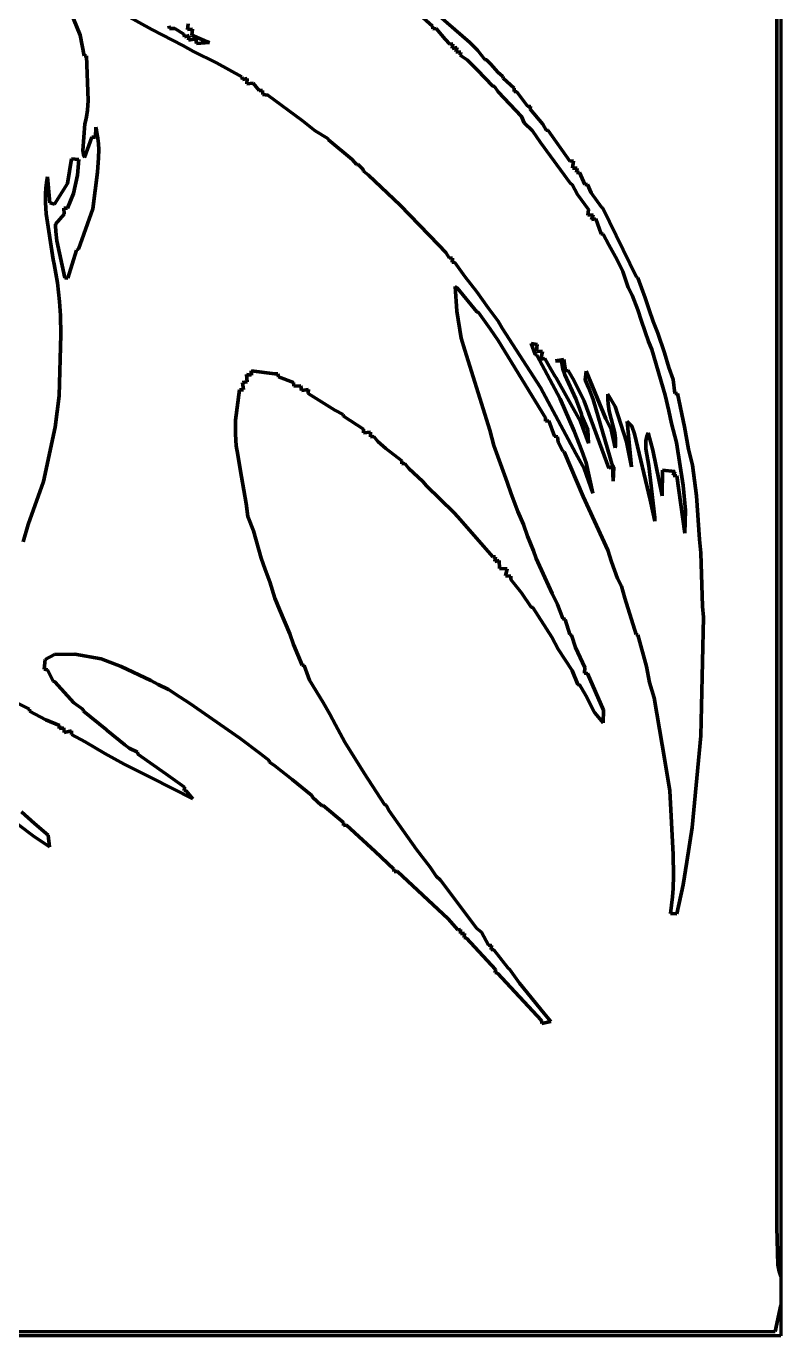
# Model space of a CAD drawing. Header units: millimetres. Extents: x 0 to 7.9, y 0 to 11.
# Drawn here: x 5.177 to 7.875, y 0 to 4.682 of the extents above; entities that cross this region are included whole.
import ezdxf

# ---------------------------------------------------------------- set-up
doc = ezdxf.new("R2010")
doc.units = ezdxf.units.MM
doc.layers.add('color#020202ff', color=7, linetype='CONTINUOUS', lineweight=100)
doc.layers.add('color#fefefeff', color=7, linetype='CONTINUOUS', lineweight=100)

msp = doc.modelspace()

# ---------------------------------------------------------------- linework, layer by layer
at = {"layer": 'color#020202ff'}
for p, q in [((7.875, 11.0278), (7.875, 0.2121)), ((7.8611, 0.3884), (7.8611, 8.8054)), ((6.5109, 4.8437), (6.7629, 4.6241)), ((6.6295, 4.6821), (6.5156, 4.7856)), ((5.3708, 4.6506), (5.3231, 4.7665)), ((5.5354, 4.7204), (5.627, 4.6707)), ((5.6896, 4.6736), (5.6875, 4.6839)), ((5.7567, 4.691), (5.7535, 4.6709)), ((5.3843, 4.5763), (5.3708, 4.6506)), ((5.627, 4.6707), (5.7379, 4.6133)), ((5.7092, 4.6739), (5.6896, 4.6736)), ((5.7407, 4.6542), (5.7092, 4.6739)), ((5.7429, 4.6438), (5.7407, 4.6542)), ((5.7595, 4.6485), (5.7429, 4.6438)), ((5.7535, 4.6709), (5.7717, 4.672)), ((5.7578, 4.6318), (5.7595, 4.6485)), ((5.7837, 4.6368), (5.7578, 4.6318)), ((5.7717, 4.672), (5.7701, 4.6498)), ((5.7701, 4.6498), (5.8131, 4.6312)), ((5.786, 4.6204), (5.7837, 4.6368)), ((6.6315, 4.6732), (6.6295, 4.6821)), ((6.6425, 4.6737), (6.6315, 4.6732)), ((6.6755, 4.6356), (6.6425, 4.6737)), ((6.6918, 4.6179), (6.6755, 4.6356)), ((5.7379, 4.6133), (5.7759, 4.5922)), ((5.7759, 4.5922), (5.8575, 4.5512)), ((5.8329, 4.6233), (5.786, 4.6204)), ((5.8131, 4.6312), (5.8329, 4.6233)), ((6.7023, 4.6187), (6.6918, 4.6179)), ((6.7003, 4.6025), (6.7023, 4.6187)), ((6.7179, 4.6064), (6.7003, 4.6025)), ((6.7131, 4.5905), (6.7179, 4.6064)), ((6.731, 4.5896), (6.7131, 4.5905)), ((6.7289, 4.5785), (6.731, 4.5896)), ((6.7629, 4.6241), (6.7902, 4.5964)), ((6.7902, 4.5964), (6.8168, 4.563)), ((5.3928, 4.5759), (5.3843, 4.5763)), ((5.3992, 4.4159), (5.3928, 4.5759)), ((5.8575, 4.5512), (5.9479, 4.5011)), ((6.7549, 4.5602), (6.7289, 4.5785)), ((6.7893, 4.5261), (6.7549, 4.5602)), ((6.8168, 4.563), (6.8229, 4.5619)), ((6.8229, 4.5619), (6.8386, 4.546)), ((6.8386, 4.546), (6.8637, 4.5181)), ((5.9479, 4.5011), (5.9501, 4.4915)), ((6.8458, 4.4672), (6.7893, 4.5261)), ((6.8637, 4.5181), (6.881, 4.502)), ((6.881, 4.502), (6.8821, 4.4963)), ((6.8821, 4.4963), (6.9215, 4.4602)), ((5.9501, 4.4915), (5.9668, 4.4947)), ((5.9668, 4.4947), (5.9659, 4.4764)), ((5.9659, 4.4764), (5.9882, 4.4784)), ((5.9882, 4.4784), (6.0103, 4.4523)), ((6.0103, 4.4523), (6.0224, 4.4527)), ((6.0224, 4.4527), (6.0233, 4.4377)), ((6.8521, 4.466), (6.8458, 4.4672)), ((6.8648, 4.4477), (6.8521, 4.466)), ((6.9215, 4.4602), (6.9217, 4.4492)), ((6.9217, 4.4492), (6.9317, 4.4479)), ((5.3967, 4.3825), (5.3992, 4.4159)), ((6.0233, 4.4377), (6.0411, 4.4356)), ((6.0411, 4.4356), (6.1642, 4.345)), ((6.948, 4.3588), (6.8648, 4.4477)), ((6.9317, 4.4479), (6.9692, 4.3967)), ((5.3892, 4.3413), (5.3929, 4.3577)), ((5.3929, 4.3577), (5.3967, 4.3825)), ((6.9579, 4.3365), (6.948, 4.3588)), ((6.9692, 4.3967), (6.9798, 4.3955)), ((6.9798, 4.3955), (6.9786, 4.386)), ((6.9786, 4.386), (7.0247, 4.3314)), ((5.3796, 4.2379), (5.387, 4.3331)), ((5.387, 4.3331), (5.3892, 4.3413)), ((5.4258, 4.3212), (5.4249, 4.2855)), ((5.4282, 4.3113), (5.4258, 4.3212)), ((5.4302, 4.3014), (5.4282, 4.3113)), ((6.1642, 4.345), (6.2109, 4.3078)), ((6.2109, 4.3078), (6.2558, 4.2803)), ((6.9868, 4.3078), (6.9579, 4.3365)), ((7.0165, 4.2665), (6.9868, 4.3078)), ((7.0247, 4.3314), (7.0364, 4.3108)), ((7.0364, 4.3108), (7.0431, 4.3098)), ((7.0431, 4.3098), (7.1208, 4.1995)), ((5.4126, 4.2848), (5.3854, 4.2131)), ((5.4249, 4.2855), (5.4126, 4.2848)), ((5.4334, 4.2815), (5.4302, 4.3014)), ((5.4355, 4.2614), (5.4334, 4.2815)), ((5.4365, 4.2413), (5.4355, 4.2614)), ((6.2558, 4.2803), (6.2584, 4.276)), ((6.2584, 4.276), (6.3426, 4.2054)), ((7.1227, 4.1195), (7.0165, 4.2665)), ((5.384, 4.2172), (5.3796, 4.2379)), ((5.3854, 4.2131), (5.384, 4.2172)), ((5.4363, 4.211), (5.4365, 4.2413)), ((5.3255, 4.1201), (5.3397, 4.2084)), ((5.3397, 4.2084), (5.3654, 4.2054)), ((5.3654, 4.2054), (5.3613, 4.1498)), ((5.4326, 4.1604), (5.4363, 4.211)), ((6.3426, 4.2054), (6.3578, 4.1875)), ((6.3578, 4.1875), (6.3643, 4.1874)), ((6.3643, 4.1874), (6.3816, 4.1698)), ((6.3816, 4.1698), (6.3829, 4.1635)), ((7.1208, 4.1995), (7.1339, 4.2008)), ((7.1339, 4.2008), (7.1301, 4.1751)), ((7.1301, 4.1751), (7.147, 4.1749)), ((7.147, 4.1749), (7.1446, 4.1587)), ((5.2476, 4.1031), (5.2499, 4.1236)), ((5.2499, 4.1236), (5.2533, 4.144)), ((5.2533, 4.144), (5.2615, 4.0508)), ((5.3613, 4.1498), (5.3464, 4.0836)), ((5.4151, 4.0297), (5.4326, 4.1604)), ((6.3829, 4.1635), (6.4009, 4.1498)), ((6.4009, 4.1498), (6.5137, 4.042)), ((7.1446, 4.1587), (7.1555, 4.1591)), ((7.1555, 4.1591), (7.1744, 4.1159)), ((5.2462, 4.0519), (5.2464, 4.0826)), ((5.2464, 4.0826), (5.2476, 4.1031)), ((5.2789, 4.0463), (5.3255, 4.1201)), ((5.3464, 4.0836), (5.3254, 4.0319)), ((7.1296, 4.1167), (7.1227, 4.1195)), ((7.1483, 4.0799), (7.1296, 4.1167)), ((7.1877, 4.0271), (7.1483, 4.0799)), ((7.1744, 4.1159), (7.1837, 4.1166)), ((7.1837, 4.1166), (7.1974, 4.0864)), ((7.1974, 4.0864), (7.2336, 4.0346)), ((5.2487, 4.0109), (5.2462, 4.0519)), ((5.2615, 4.0508), (5.2789, 4.0463)), ((5.3254, 4.0319), (5.312, 4.0314)), ((5.312, 4.0314), (5.313, 4.0104)), ((5.3642, 3.8844), (5.4151, 4.0297)), ((6.5137, 4.042), (6.651, 3.9009)), ((7.1855, 4.0069), (7.1877, 4.0271)), ((7.2336, 4.0346), (7.2383, 4.0314)), ((7.2383, 4.0314), (7.3596, 3.7854)), ((5.2735, 3.8479), (5.2487, 4.0109)), ((5.313, 4.0104), (5.2826, 3.9749)), ((7.2037, 4.0077), (7.1855, 4.0069)), ((7.1978, 3.9907), (7.2037, 4.0077)), ((7.2134, 3.9932), (7.1978, 3.9907)), ((7.2328, 3.9403), (7.2134, 3.9932)), ((5.2826, 3.9749), (5.2824, 3.968)), ((5.2824, 3.968), (5.283, 3.9477)), ((5.283, 3.9477), (5.2873, 3.9143)), ((7.2401, 3.9386), (7.2328, 3.9403)), ((7.2608, 3.9002), (7.2401, 3.9386)), ((5.2873, 3.9143), (5.3151, 3.782)), ((6.651, 3.9009), (6.6774, 3.873)), ((7.2904, 3.8466), (7.2608, 3.9002)), ((5.2772, 3.8314), (5.2735, 3.8479)), ((5.326, 3.7812), (5.357, 3.8811)), ((5.357, 3.8811), (5.3642, 3.8844)), ((6.6774, 3.873), (6.6899, 3.8534)), ((6.6899, 3.8534), (6.7008, 3.8532)), ((6.7008, 3.8532), (6.7006, 3.8385)), ((7.3106, 3.8051), (7.2904, 3.8466)), ((5.2836, 3.7982), (5.2772, 3.8314)), ((5.289, 3.7649), (5.2836, 3.7982)), ((6.7006, 3.8385), (6.7103, 3.8373)), ((6.7103, 3.8373), (6.7451, 3.7867)), ((7.3299, 3.7481), (7.3106, 3.8051)), ((5.2933, 3.7314), (5.289, 3.7649)), ((5.3151, 3.782), (5.326, 3.7812)), ((6.7177, 3.7462), (6.711, 3.751)), ((6.711, 3.751), (6.7167, 3.6628)), ((6.7889, 3.6613), (6.7177, 3.7462)), ((6.7451, 3.7867), (6.788, 3.7322)), ((7.3433, 3.7201), (7.3299, 3.7481)), ((7.3596, 3.7854), (7.3637, 3.783)), ((7.3637, 3.783), (7.3905, 3.7107)), ((5.2966, 3.6979), (5.2933, 3.7314)), ((6.788, 3.7322), (6.8293, 3.6748)), ((7.3638, 3.6679), (7.3433, 3.7201)), ((7.3905, 3.7107), (7.4047, 3.6681)), ((5.2999, 3.6474), (5.2966, 3.6979)), ((6.7167, 3.6628), (6.7326, 3.5667)), ((6.7945, 3.6589), (6.7889, 3.6613)), ((6.8365, 3.6005), (6.7945, 3.6589)), ((6.8293, 3.6748), (6.8645, 3.6278)), ((7.3775, 3.6274), (7.3638, 3.6679)), ((7.4047, 3.6681), (7.4188, 3.6266)), ((5.3017, 3.5799), (5.2999, 3.6474)), ((6.8645, 3.6278), (6.8792, 3.6027)), ((7.4025, 3.5554), (7.3775, 3.6274)), ((7.4188, 3.6266), (7.435, 3.5843)), ((5.2951, 3.3604), (5.3017, 3.5799)), ((6.7326, 3.5667), (6.7453, 3.5241)), ((6.8647, 3.5587), (6.8365, 3.6005)), ((7.0341, 3.2818), (6.8647, 3.5587)), ((6.8792, 3.6027), (7.0164, 3.3904)), ((7.435, 3.5843), (7.4598, 3.5146)), ((6.7453, 3.5241), (6.8343, 3.2382)), ((6.9963, 3.5081), (6.982, 3.5473)), ((6.982, 3.5473), (7.0043, 3.5437)), ((7.0043, 3.5437), (7.0017, 3.5206)), ((7.0017, 3.5206), (7.0228, 3.5194)), ((7.0228, 3.5194), (7.0172, 3.4917)), ((7.4136, 3.5266), (7.4025, 3.5554)), ((7.4614, 3.3629), (7.4136, 3.5266)), ((7.4598, 3.5146), (7.4753, 3.4616)), ((7.0031, 3.5063), (6.9963, 3.5081)), ((7.0861, 3.3495), (7.0031, 3.5063)), ((7.0172, 3.4917), (7.0314, 3.4944)), ((7.0314, 3.4944), (7.0525, 3.4559)), ((7.0701, 3.4853), (7.099, 3.4908)), ((7.0913, 3.4842), (7.0701, 3.4853)), ((7.0932, 3.47), (7.0913, 3.4842)), ((7.0962, 3.456), (7.0932, 3.47)), ((7.099, 3.4908), (7.1053, 3.4505)), ((5.9828, 3.4345), (5.9645, 3.437)), ((5.9645, 3.437), (5.967, 3.4106)), ((6.0664, 3.4397), (5.982, 3.4495)), ((5.982, 3.4495), (5.9828, 3.4345)), ((6.0766, 3.4387), (6.0664, 3.4397)), ((6.0788, 3.4284), (6.0766, 3.4387)), ((6.1331, 3.4086), (6.0788, 3.4284)), ((7.0525, 3.4559), (7.0686, 3.43)), ((7.0686, 3.43), (7.0722, 3.4247)), ((7.0722, 3.4247), (7.1587, 3.2691)), ((7.1025, 3.4355), (7.0962, 3.456)), ((7.1417, 3.3496), (7.1025, 3.4355)), ((7.1053, 3.4505), (7.1148, 3.4509)), ((7.1148, 3.4509), (7.1359, 3.4146)), ((7.1752, 3.4177), (7.1794, 3.4487)), ((7.1794, 3.4487), (7.2499, 3.2781)), ((7.4753, 3.4616), (7.4907, 3.4191)), ((7.4907, 3.4191), (7.4966, 3.3695)), ((5.9398, 3.382), (5.9257, 3.2741)), ((5.9538, 3.3823), (5.9398, 3.382)), ((5.967, 3.4106), (5.9504, 3.4086)), ((5.9504, 3.4086), (5.9538, 3.3823)), ((6.1345, 3.3954), (6.1331, 3.4086)), ((6.1592, 3.3968), (6.1345, 3.3954)), ((6.161, 3.3801), (6.1592, 3.3968)), ((6.1869, 3.3836), (6.161, 3.3801)), ((6.1849, 3.3692), (6.1869, 3.3836)), ((7.0164, 3.3904), (7.1427, 3.155)), ((7.1359, 3.4146), (7.1718, 3.3417)), ((7.1887, 3.3879), (7.1752, 3.4177)), ((7.2042, 3.3474), (7.1887, 3.3879)), ((5.2815, 3.2484), (5.2951, 3.3604)), ((6.2811, 3.3098), (6.1849, 3.3692)), ((7.1368, 3.2344), (7.0861, 3.3495)), ((7.1556, 3.3159), (7.1417, 3.3496)), ((7.1718, 3.3417), (7.2599, 3.1022)), ((7.2647, 3.1385), (7.2042, 3.3474)), ((7.2561, 3.3593), (7.2565, 3.3661)), ((7.2562, 3.3459), (7.2561, 3.3593)), ((7.2573, 3.3325), (7.2562, 3.3459)), ((7.2565, 3.3661), (7.283, 3.323)), ((7.262, 3.3062), (7.2573, 3.3325)), ((7.4751, 3.3067), (7.4614, 3.3629)), ((7.4966, 3.3695), (7.5054, 3.3688)), ((7.5054, 3.3688), (7.5311, 3.25)), ((6.3101, 3.2944), (6.2811, 3.3098)), ((6.3123, 3.2879), (6.3101, 3.2944)), ((6.3833, 3.241), (6.3123, 3.2879)), ((7.0334, 3.2695), (7.0341, 3.2818)), ((7.162, 3.2951), (7.1556, 3.3159)), ((7.1637, 3.288), (7.162, 3.2951)), ((7.1848, 3.239), (7.1637, 3.288)), ((7.2499, 3.2781), (7.2686, 3.2405)), ((7.2812, 3.2281), (7.262, 3.3062)), ((7.283, 3.323), (7.323, 3.196)), ((7.4837, 3.2617), (7.4751, 3.3067)), ((5.2387, 3.0548), (5.2815, 3.2484)), ((5.9257, 3.2741), (5.9251, 3.224)), ((6.383, 3.228), (6.3833, 3.241)), ((6.4088, 3.2312), (6.383, 3.228)), ((6.4087, 3.2145), (6.4088, 3.2312)), ((6.8343, 3.2382), (6.8497, 3.183)), ((7.0463, 3.2711), (7.0334, 3.2695)), ((7.066, 3.2164), (7.0463, 3.2711)), ((7.1637, 3.1639), (7.1368, 3.2344)), ((7.1587, 3.2691), (7.187, 3.1917)), ((7.187, 3.1917), (7.1848, 3.239)), ((7.2686, 3.2405), (7.2828, 3.1744)), ((7.341, 3.1069), (7.326, 3.2683)), ((7.326, 3.2683), (7.3427, 3.2517)), ((7.3427, 3.2517), (7.3519, 3.2253)), ((7.5019, 3.1938), (7.4837, 3.2617)), ((7.5311, 3.25), (7.5453, 3.1696)), ((5.9251, 3.224), (5.9283, 3.1824)), ((6.4196, 3.2157), (6.4087, 3.2145)), ((6.4349, 3.1975), (6.4196, 3.2157)), ((6.4635, 3.1719), (6.4349, 3.1975)), ((7.0765, 3.2146), (7.066, 3.2164)), ((7.079, 3.1953), (7.0765, 3.2146)), ((7.0955, 3.1628), (7.079, 3.1953)), ((7.2838, 3.2082), (7.2812, 3.2281)), ((7.2837, 3.1813), (7.2842, 3.1881)), ((7.2843, 3.1948), (7.2838, 3.2082)), ((7.2842, 3.1881), (7.2843, 3.1948)), ((7.323, 3.196), (7.341, 3.1069)), ((7.3519, 3.2253), (7.4085, 2.9893)), ((7.3925, 3.1717), (7.3926, 3.2003)), ((7.3926, 3.2003), (7.3959, 3.2164)), ((7.3959, 3.2164), (7.4003, 3.2283)), ((7.4003, 3.2283), (7.4175, 3.1666)), ((7.5264, 3.0402), (7.5019, 3.1938)), ((5.9283, 3.1824), (5.9338, 3.1492)), ((5.9338, 3.1492), (5.9356, 3.141)), ((5.9356, 3.141), (5.947, 3.0711)), ((6.5206, 3.128), (6.4635, 3.1719)), ((6.8497, 3.183), (6.8968, 3.0518)), ((7.1009, 3.1609), (7.0955, 3.1628)), ((7.1684, 3.0012), (7.1009, 3.1609)), ((7.1427, 3.155), (7.1724, 3.1003)), ((7.179, 3.1207), (7.1637, 3.1639)), ((7.2714, 3.1178), (7.2647, 3.1385)), ((7.2828, 3.1744), (7.2837, 3.1813)), ((7.4032, 3.1105), (7.3925, 3.1717)), ((7.4175, 3.1666), (7.451, 3.0027)), ((7.5453, 3.1696), (7.5589, 3.1124)), ((6.5197, 3.117), (6.5206, 3.128)), ((6.5312, 3.1184), (6.5197, 3.117)), ((6.5455, 3.1007), (6.5312, 3.1184)), ((6.5956, 3.0543), (6.5455, 3.1007)), ((7.1724, 3.1003), (7.2031, 3.0131)), ((7.2031, 3.0131), (7.179, 3.1207)), ((7.2599, 3.1022), (7.273, 3.1099)), ((7.2776, 3.1057), (7.2714, 3.1178)), ((7.273, 3.1099), (7.2757, 3.055)), ((7.2757, 3.055), (7.2776, 3.1057)), ((7.4244, 2.9262), (7.4032, 3.1105)), ((7.451, 3.0027), (7.4516, 3.0946)), ((7.4516, 3.0946), (7.4959, 3.0901)), ((7.5589, 3.1124), (7.574, 3.0026)), ((5.184, 2.901), (5.2387, 3.0548)), ((5.947, 3.0711), (5.9637, 2.9754)), ((6.609, 3.0386), (6.5956, 3.0543)), ((6.8968, 3.0518), (6.9112, 3.0097)), ((7.4959, 3.0901), (7.4906, 3.076)), ((7.4906, 3.076), (7.5037, 3.0748)), ((7.5037, 3.0748), (7.5322, 2.8692)), ((6.7063, 2.943), (6.609, 3.0386)), ((6.9112, 3.0097), (6.9348, 2.9472)), ((7.2561, 2.8089), (7.1684, 3.0012)), ((7.5344, 2.952), (7.5264, 3.0402)), ((7.574, 3.0026), (7.5841, 2.8475)), ((5.9637, 2.9754), (5.9699, 2.9293)), ((7.4085, 2.9893), (7.4242, 2.9124)), ((7.5322, 2.8692), (7.5344, 2.952)), ((5.9699, 2.9293), (5.9905, 2.8784)), ((6.7202, 2.9277), (6.7063, 2.943)), ((6.845, 2.7848), (6.7202, 2.9277)), ((6.9348, 2.9472), (6.9553, 2.9004)), ((7.4242, 2.9124), (7.4244, 2.9262)), ((5.1671, 2.8392), (5.184, 2.901)), ((5.9905, 2.8784), (6.0174, 2.7808)), ((6.9553, 2.9004), (6.9692, 2.8592)), ((6.9692, 2.8592), (6.991, 2.8062)), ((7.5841, 2.8475), (7.5891, 2.7998)), ((6.0174, 2.7808), (6.0316, 2.7396)), ((6.8547, 2.7852), (6.845, 2.7848)), ((6.853, 2.7688), (6.8547, 2.7852)), ((6.8687, 2.7714), (6.853, 2.7688)), ((6.8689, 2.7434), (6.8687, 2.7714)), ((6.991, 2.8062), (7.0008, 2.7785)), ((7.0008, 2.7785), (7.0316, 2.7111)), ((7.2692, 2.7677), (7.2561, 2.8089)), ((7.2911, 2.7073), (7.2692, 2.7677)), ((7.5891, 2.7998), (7.5948, 2.6078)), ((6.0316, 2.7396), (6.0478, 2.6952)), ((6.8964, 2.742), (6.8689, 2.7434)), ((6.891, 2.7165), (6.8964, 2.742)), ((6.9096, 2.7157), (6.891, 2.7165)), ((6.9097, 2.7041), (6.9096, 2.7157)), ((6.0478, 2.6952), (6.0666, 2.6376)), ((6.9485, 2.6558), (6.9097, 2.7041)), ((7.0316, 2.7111), (7.0577, 2.6543)), ((7.3059, 2.6801), (7.2911, 2.7073)), ((7.3175, 2.6367), (7.3059, 2.6801)), ((6.0666, 2.6376), (6.083, 2.5964)), ((6.9831, 2.6051), (6.9485, 2.6558)), ((7.0577, 2.6543), (7.0763, 2.6146)), ((7.3577, 2.5078), (7.3175, 2.6367)), ((6.083, 2.5964), (6.1193, 2.5092)), ((6.9885, 2.6033), (6.9831, 2.6051)), ((7.0565, 2.4978), (6.9885, 2.6033)), ((7.0763, 2.6146), (7.0963, 2.5646)), ((7.5948, 2.6078), (7.599, 2.5697)), ((7.0963, 2.5646), (7.1039, 2.5608)), ((7.1039, 2.5608), (7.1204, 2.5069)), ((7.599, 2.5697), (7.592, 2.2495)), ((6.1193, 2.5092), (6.1335, 2.4712)), ((7.0796, 2.4548), (7.0565, 2.4978)), ((7.1204, 2.5069), (7.1266, 2.5048)), ((7.1266, 2.5048), (7.1412, 2.4603)), ((7.3645, 2.5059), (7.3577, 2.5078)), ((7.3947, 2.3933), (7.3645, 2.5059)), ((5.2788, 2.4354), (5.2451, 2.4174)), ((5.3508, 2.4366), (5.2788, 2.4354)), ((5.4451, 2.4209), (5.3508, 2.4366)), ((6.1335, 2.4712), (6.1639, 2.3975)), ((7.1289, 2.3788), (7.0796, 2.4548)), ((7.1412, 2.4603), (7.1747, 2.3896)), ((5.2451, 2.4174), (5.2417, 2.3832)), ((5.5168, 2.3929), (5.4451, 2.4209)), ((5.6231, 2.3433), (5.5168, 2.3929)), ((6.1639, 2.3975), (6.1715, 2.3959)), ((6.1715, 2.3959), (6.1901, 2.3442)), ((7.1747, 2.3896), (7.1729, 2.3686)), ((7.4056, 2.3361), (7.3947, 2.3933)), ((5.2417, 2.3832), (5.2532, 2.3806)), ((5.2532, 2.3806), (5.2737, 2.3403)), ((5.6486, 2.328), (5.6231, 2.3433)), ((6.1901, 2.3442), (6.239, 2.2647)), ((7.1494, 2.329), (7.1289, 2.3788)), ((7.1729, 2.3686), (7.1837, 2.3679)), ((7.1837, 2.3679), (7.2408, 2.2365)), ((5.2737, 2.3403), (5.2799, 2.3384)), ((5.2799, 2.3384), (5.3474, 2.2636)), ((5.6858, 2.3102), (5.6486, 2.328)), ((5.7277, 2.2832), (5.6858, 2.3102)), ((7.1561, 2.3261), (7.1494, 2.329)), ((7.1776, 2.2888), (7.1561, 2.3261)), ((7.422, 2.2811), (7.4056, 2.3361)), ((5.1887, 2.2405), (5.1226, 2.2743)), ((5.3474, 2.2636), (5.3812, 2.2391)), ((5.7611, 2.2614), (5.7277, 2.2832)), ((5.9417, 2.1363), (5.7611, 2.2614)), ((6.239, 2.2647), (6.2623, 2.2222)), ((7.2073, 2.2303), (7.1776, 2.2888)), ((7.461, 2.0573), (7.422, 2.2811)), ((7.592, 2.2495), (7.5893, 2.1449)), ((5.1897, 2.2333), (5.1887, 2.2405)), ((5.2481, 2.2026), (5.1897, 2.2333)), ((5.2962, 2.1823), (5.2481, 2.2026)), ((5.3812, 2.2391), (5.3826, 2.2338)), ((5.3826, 2.2338), (5.4633, 2.168)), ((6.2623, 2.2222), (6.2826, 2.1843)), ((7.2105, 2.2274), (7.2073, 2.2303)), ((7.2396, 2.191), (7.2105, 2.2274)), ((7.2408, 2.2365), (7.2396, 2.191)), ((5.2957, 2.171), (5.2962, 2.1823)), ((5.3123, 2.1741), (5.2957, 2.171)), ((5.313, 2.1573), (5.3123, 2.1741)), ((5.3399, 2.1624), (5.313, 2.1573)), ((5.3388, 2.1492), (5.3399, 2.1624)), ((5.4633, 2.168), (5.4666, 2.1639)), ((5.4666, 2.1639), (5.5295, 2.1134)), ((6.2826, 2.1843), (6.3168, 2.122)), ((5.3884, 2.1241), (5.3388, 2.1492)), ((5.458, 2.082), (5.3884, 2.1241)), ((5.5295, 2.1134), (5.5461, 2.1014)), ((6.0139, 2.0824), (5.9417, 2.1363)), ((6.3168, 2.122), (6.3859, 2.0115)), ((7.5893, 2.1449), (7.5582, 1.8178)), ((5.5282, 2.0436), (5.458, 2.082)), ((5.5461, 2.1014), (5.5751, 2.0862)), ((5.5751, 2.0862), (5.5763, 2.0796)), ((5.5763, 2.0796), (5.6766, 2.0089)), ((6.0454, 2.0568), (6.0139, 2.0824)), ((5.594, 2.0101), (5.5282, 2.0436)), ((6.0472, 2.0512), (6.0454, 2.0568)), ((6.0659, 2.0372), (6.0472, 2.0512)), ((6.1278, 1.9889), (6.0659, 2.0372)), ((7.4779, 1.948), (7.461, 2.0573)), ((5.6251, 1.995), (5.594, 2.0101)), ((5.7727, 1.9197), (5.6251, 1.995)), ((5.6766, 2.0089), (5.7428, 1.9618)), ((6.1986, 1.9317), (6.1278, 1.9889)), ((6.3859, 2.0115), (6.4578, 1.899)), ((5.7428, 1.9618), (5.7421, 1.9492)), ((5.7421, 1.9492), (5.7492, 1.9488)), ((5.7492, 1.9488), (5.7727, 1.9197)), ((6.2013, 1.9263), (6.1986, 1.9317)), ((6.2336, 1.8965), (6.2013, 1.9263)), ((7.4906, 1.7209), (7.4779, 1.948)), ((5.2021, 1.787), (5.0512, 1.9013)), ((5.161, 1.8729), (5.2068, 1.8313)), ((6.2395, 1.8958), (6.2336, 1.8965)), ((6.3112, 1.835), (6.2395, 1.8958)), ((6.4578, 1.899), (6.4639, 1.8976)), ((6.4639, 1.8976), (6.4755, 1.8772)), ((6.4755, 1.8772), (6.5728, 1.7386)), ((5.2068, 1.8313), (5.2563, 1.7903)), ((6.3113, 1.8248), (6.3112, 1.835)), ((5.2606, 1.7484), (5.2021, 1.787)), ((5.2563, 1.7903), (5.2606, 1.7484)), ((6.3219, 1.8259), (6.3113, 1.8248)), ((6.425, 1.731), (6.3219, 1.8259)), ((7.5582, 1.8178), (7.5387, 1.6949)), ((6.5728, 1.7386), (6.621, 1.6754)), ((6.4915, 1.6689), (6.425, 1.731)), ((7.4917, 1.6452), (7.4906, 1.7209)), ((7.5387, 1.6949), (7.5254, 1.6126)), ((6.4934, 1.6594), (6.4915, 1.6689)), ((6.5046, 1.6597), (6.4934, 1.6594)), ((6.6857, 1.4907), (6.5046, 1.6597)), ((6.621, 1.6754), (6.6425, 1.643)), ((6.6425, 1.643), (6.6584, 1.6295)), ((7.4902, 1.5998), (7.4917, 1.6452)), ((6.6584, 1.6295), (6.7886, 1.4559)), ((7.488, 1.5696), (7.4902, 1.5998)), ((7.5254, 1.6126), (7.5031, 1.5086)), ((7.4848, 1.5394), (7.488, 1.5696)), ((7.4804, 1.5093), (7.4848, 1.5394)), ((7.5031, 1.5086), (7.4804, 1.5093)), ((6.7201, 1.4519), (6.6857, 1.4907)), ((6.7298, 1.4528), (6.7201, 1.4519)), ((6.7296, 1.438), (6.7298, 1.4528)), ((6.7886, 1.4559), (6.805, 1.4427)), ((6.7447, 1.4388), (6.7296, 1.438)), ((6.743, 1.424), (6.7447, 1.4388)), ((6.7518, 1.4216), (6.743, 1.424)), ((6.8545, 1.3102), (6.7518, 1.4216)), ((6.805, 1.4427), (6.83, 1.3967)), ((6.83, 1.3967), (6.8411, 1.3957)), ((6.8411, 1.3957), (6.8391, 1.3807)), ((6.8391, 1.3807), (6.8486, 1.38)), ((6.8486, 1.38), (6.9, 1.3138)), ((6.9, 1.3138), (6.9049, 1.3107)), ((6.8542, 1.2989), (6.8545, 1.3102)), ((6.8628, 1.2971), (6.8542, 1.2989)), ((7.02, 1.1272), (6.8628, 1.2971)), ((6.9049, 1.3107), (6.9403, 1.2606)), ((6.9403, 1.2606), (7.0294, 1.1528)), ((7.0202, 1.117), (7.02, 1.1272)), ((7.0294, 1.1528), (7.0529, 1.1232)), ((7.0529, 1.1232), (7.0202, 1.117)), ((7.8645, 0.2537), (7.8611, 0.3884)), ((7.8695, 0.2298), (7.8645, 0.2537)), ((7.875, 0.2121), (7.8695, 0.2298)), ((7.8551, 0.0153), (7.875, 0.1098)), ((7.875, 0.1098), (7.875, 0)), ((7.875, 0), (0, 0)), ((4.6105, 0.0139), (7.8551, 0.0153))]:
    msp.add_line(p, q, dxfattribs=at)
at = {"layer": 'color#fefefeff'}
for p, q in [((7.8611, 8.8054), (7.8611, 0.3884)), ((6.7629, 4.6241), (6.5109, 4.8437)), ((6.5156, 4.7856), (6.6295, 4.6821)), ((5.3231, 4.7665), (5.3708, 4.6506)), ((5.627, 4.6707), (5.5354, 4.7204)), ((5.6875, 4.6839), (5.6896, 4.6736)), ((5.7535, 4.6709), (5.7567, 4.691)), ((5.3708, 4.6506), (5.3843, 4.5763)), ((5.7379, 4.6133), (5.627, 4.6707)), ((5.6896, 4.6736), (5.7092, 4.6739)), ((5.7092, 4.6739), (5.7407, 4.6542)), ((5.7407, 4.6542), (5.7429, 4.6438)), ((5.7429, 4.6438), (5.7595, 4.6485)), ((5.7717, 4.672), (5.7535, 4.6709)), ((5.7595, 4.6485), (5.7578, 4.6318)), ((5.7578, 4.6318), (5.7837, 4.6368)), ((5.7701, 4.6498), (5.7717, 4.672)), ((5.8131, 4.6312), (5.7701, 4.6498)), ((5.7837, 4.6368), (5.786, 4.6204)), ((6.6295, 4.6821), (6.6315, 4.6732)), ((6.6315, 4.6732), (6.6425, 4.6737)), ((6.6425, 4.6737), (6.6755, 4.6356)), ((6.6755, 4.6356), (6.6918, 4.6179)), ((5.7759, 4.5922), (5.7379, 4.6133)), ((5.8575, 4.5512), (5.7759, 4.5922)), ((5.786, 4.6204), (5.8329, 4.6233)), ((5.8329, 4.6233), (5.8131, 4.6312)), ((6.6918, 4.6179), (6.7023, 4.6187)), ((6.7023, 4.6187), (6.7003, 4.6025)), ((6.7003, 4.6025), (6.7179, 4.6064)), ((6.7179, 4.6064), (6.7131, 4.5905)), ((6.7131, 4.5905), (6.731, 4.5896)), ((6.731, 4.5896), (6.7289, 4.5785)), ((6.7902, 4.5964), (6.7629, 4.6241)), ((6.8168, 4.563), (6.7902, 4.5964)), ((5.3843, 4.5763), (5.3928, 4.5759)), ((5.3928, 4.5759), (5.3992, 4.4159)), ((5.9479, 4.5011), (5.8575, 4.5512)), ((6.7289, 4.5785), (6.7549, 4.5602)), ((6.7549, 4.5602), (6.7893, 4.5261)), ((6.8229, 4.5619), (6.8168, 4.563)), ((6.8386, 4.546), (6.8229, 4.5619)), ((6.8637, 4.5181), (6.8386, 4.546)), ((5.9501, 4.4915), (5.9479, 4.5011)), ((6.7893, 4.5261), (6.8458, 4.4672)), ((6.881, 4.502), (6.8637, 4.5181)), ((6.8821, 4.4963), (6.881, 4.502)), ((6.9215, 4.4602), (6.8821, 4.4963)), ((5.9668, 4.4947), (5.9501, 4.4915)), ((5.9659, 4.4764), (5.9668, 4.4947)), ((5.9882, 4.4784), (5.9659, 4.4764)), ((6.0103, 4.4523), (5.9882, 4.4784)), ((6.0224, 4.4527), (6.0103, 4.4523)), ((6.0233, 4.4377), (6.0224, 4.4527)), ((6.8458, 4.4672), (6.8521, 4.466)), ((6.8521, 4.466), (6.8648, 4.4477)), ((6.9217, 4.4492), (6.9215, 4.4602)), ((6.9317, 4.4479), (6.9217, 4.4492)), ((5.3992, 4.4159), (5.3967, 4.3825)), ((6.0411, 4.4356), (6.0233, 4.4377)), ((6.1642, 4.345), (6.0411, 4.4356)), ((6.8648, 4.4477), (6.948, 4.3588)), ((6.9692, 4.3967), (6.9317, 4.4479)), ((5.3929, 4.3577), (5.3892, 4.3413)), ((5.3967, 4.3825), (5.3929, 4.3577)), ((6.948, 4.3588), (6.9579, 4.3365)), ((6.9798, 4.3955), (6.9692, 4.3967)), ((6.9786, 4.386), (6.9798, 4.3955)), ((7.0247, 4.3314), (6.9786, 4.386)), ((5.387, 4.3331), (5.3796, 4.2379)), ((5.3892, 4.3413), (5.387, 4.3331)), ((5.4249, 4.2855), (5.4258, 4.3212)), ((5.4258, 4.3212), (5.4282, 4.3113)), ((5.4282, 4.3113), (5.4302, 4.3014)), ((6.2109, 4.3078), (6.1642, 4.345)), ((6.2558, 4.2803), (6.2109, 4.3078)), ((6.9579, 4.3365), (6.9868, 4.3078)), ((6.9868, 4.3078), (7.0165, 4.2665)), ((7.0364, 4.3108), (7.0247, 4.3314)), ((7.0431, 4.3098), (7.0364, 4.3108)), ((7.1208, 4.1995), (7.0431, 4.3098)), ((5.3854, 4.2131), (5.4126, 4.2848)), ((5.4126, 4.2848), (5.4249, 4.2855)), ((5.4302, 4.3014), (5.4334, 4.2815)), ((5.4334, 4.2815), (5.4355, 4.2614)), ((5.4355, 4.2614), (5.4365, 4.2413)), ((6.2584, 4.276), (6.2558, 4.2803)), ((6.3426, 4.2054), (6.2584, 4.276)), ((7.0165, 4.2665), (7.1227, 4.1195)), ((5.3796, 4.2379), (5.384, 4.2172)), ((5.384, 4.2172), (5.3854, 4.2131)), ((5.4365, 4.2413), (5.4363, 4.211)), ((5.3397, 4.2084), (5.3255, 4.1201)), ((5.3654, 4.2054), (5.3397, 4.2084)), ((5.3613, 4.1498), (5.3654, 4.2054)), ((5.4363, 4.211), (5.4326, 4.1604)), ((6.3578, 4.1875), (6.3426, 4.2054)), ((6.3643, 4.1874), (6.3578, 4.1875)), ((6.3816, 4.1698), (6.3643, 4.1874)), ((6.3829, 4.1635), (6.3816, 4.1698)), ((7.1339, 4.2008), (7.1208, 4.1995)), ((7.1301, 4.1751), (7.1339, 4.2008)), ((7.147, 4.1749), (7.1301, 4.1751)), ((7.1446, 4.1587), (7.147, 4.1749)), ((5.2499, 4.1236), (5.2476, 4.1031)), ((5.2533, 4.144), (5.2499, 4.1236)), ((5.2615, 4.0508), (5.2533, 4.144)), ((5.3464, 4.0836), (5.3613, 4.1498)), ((5.4326, 4.1604), (5.4151, 4.0297)), ((6.4009, 4.1498), (6.3829, 4.1635)), ((6.5137, 4.042), (6.4009, 4.1498)), ((7.1555, 4.1591), (7.1446, 4.1587)), ((7.1744, 4.1159), (7.1555, 4.1591)), ((5.2464, 4.0826), (5.2462, 4.0519)), ((5.2476, 4.1031), (5.2464, 4.0826)), ((5.3255, 4.1201), (5.2789, 4.0463)), ((5.3254, 4.0319), (5.3464, 4.0836)), ((7.1227, 4.1195), (7.1296, 4.1167)), ((7.1296, 4.1167), (7.1483, 4.0799)), ((7.1483, 4.0799), (7.1877, 4.0271)), ((7.1837, 4.1166), (7.1744, 4.1159)), ((7.1974, 4.0864), (7.1837, 4.1166)), ((7.2336, 4.0346), (7.1974, 4.0864)), ((5.2462, 4.0519), (5.2487, 4.0109)), ((5.2789, 4.0463), (5.2615, 4.0508)), ((5.312, 4.0314), (5.3254, 4.0319)), ((5.313, 4.0104), (5.312, 4.0314)), ((5.4151, 4.0297), (5.3642, 3.8844)), ((6.651, 3.9009), (6.5137, 4.042)), ((7.1877, 4.0271), (7.1855, 4.0069)), ((7.2383, 4.0314), (7.2336, 4.0346)), ((7.3596, 3.7854), (7.2383, 4.0314)), ((5.2487, 4.0109), (5.2735, 3.8479)), ((5.2826, 3.9749), (5.313, 4.0104)), ((7.1855, 4.0069), (7.2037, 4.0077)), ((7.2037, 4.0077), (7.1978, 3.9907)), ((7.1978, 3.9907), (7.2134, 3.9932)), ((7.2134, 3.9932), (7.2328, 3.9403)), ((5.2824, 3.968), (5.2826, 3.9749)), ((5.283, 3.9477), (5.2824, 3.968)), ((5.2873, 3.9143), (5.283, 3.9477)), ((7.2328, 3.9403), (7.2401, 3.9386)), ((7.2401, 3.9386), (7.2608, 3.9002)), ((5.3151, 3.782), (5.2873, 3.9143)), ((6.6774, 3.873), (6.651, 3.9009)), ((7.2608, 3.9002), (7.2904, 3.8466)), ((5.2735, 3.8479), (5.2772, 3.8314)), ((5.357, 3.8811), (5.326, 3.7812)), ((5.3642, 3.8844), (5.357, 3.8811)), ((6.6899, 3.8534), (6.6774, 3.873)), ((6.7008, 3.8532), (6.6899, 3.8534)), ((6.7006, 3.8385), (6.7008, 3.8532)), ((7.2904, 3.8466), (7.3106, 3.8051)), ((5.2772, 3.8314), (5.2836, 3.7982)), ((5.2836, 3.7982), (5.289, 3.7649)), ((6.7103, 3.8373), (6.7006, 3.8385)), ((6.7451, 3.7867), (6.7103, 3.8373)), ((7.3106, 3.8051), (7.3299, 3.7481)), ((5.289, 3.7649), (5.2933, 3.7314)), ((5.326, 3.7812), (5.3151, 3.782)), ((6.7167, 3.6628), (6.711, 3.751)), ((6.711, 3.751), (6.7177, 3.7462)), ((6.7177, 3.7462), (6.7889, 3.6613)), ((6.788, 3.7322), (6.7451, 3.7867)), ((7.3299, 3.7481), (7.3433, 3.7201)), ((7.3637, 3.783), (7.3596, 3.7854)), ((7.3905, 3.7107), (7.3637, 3.783)), ((5.2933, 3.7314), (5.2966, 3.6979)), ((6.8293, 3.6748), (6.788, 3.7322)), ((7.3433, 3.7201), (7.3638, 3.6679)), ((7.4047, 3.6681), (7.3905, 3.7107)), ((5.2966, 3.6979), (5.2999, 3.6474)), ((6.7326, 3.5667), (6.7167, 3.6628)), ((6.7889, 3.6613), (6.7945, 3.6589)), ((6.7945, 3.6589), (6.8365, 3.6005)), ((6.8645, 3.6278), (6.8293, 3.6748)), ((7.3638, 3.6679), (7.3775, 3.6274)), ((7.4188, 3.6266), (7.4047, 3.6681)), ((5.2999, 3.6474), (5.3017, 3.5799)), ((6.8792, 3.6027), (6.8645, 3.6278)), ((7.3775, 3.6274), (7.4025, 3.5554)), ((7.435, 3.5843), (7.4188, 3.6266)), ((5.3017, 3.5799), (5.2951, 3.3604)), ((6.7453, 3.5241), (6.7326, 3.5667)), ((6.8365, 3.6005), (6.8647, 3.5587)), ((6.8647, 3.5587), (7.0341, 3.2818)), ((7.0164, 3.3904), (6.8792, 3.6027)), ((7.4598, 3.5146), (7.435, 3.5843)), ((6.8343, 3.2382), (6.7453, 3.5241)), ((7.0043, 3.5437), (6.982, 3.5473)), ((6.982, 3.5473), (6.9963, 3.5081)), ((7.0017, 3.5206), (7.0043, 3.5437)), ((7.0228, 3.5194), (7.0017, 3.5206)), ((7.0172, 3.4917), (7.0228, 3.5194)), ((7.4025, 3.5554), (7.4136, 3.5266)), ((7.4136, 3.5266), (7.4614, 3.3629)), ((7.4753, 3.4616), (7.4598, 3.5146)), ((6.9963, 3.5081), (7.0031, 3.5063)), ((7.0031, 3.5063), (7.0861, 3.3495)), ((7.0314, 3.4944), (7.0172, 3.4917)), ((7.0525, 3.4559), (7.0314, 3.4944)), ((7.099, 3.4908), (7.0701, 3.4853)), ((7.0701, 3.4853), (7.0913, 3.4842)), ((7.0913, 3.4842), (7.0932, 3.47)), ((7.0932, 3.47), (7.0962, 3.456)), ((7.1053, 3.4505), (7.099, 3.4908)), ((5.967, 3.4106), (5.9645, 3.437)), ((5.9645, 3.437), (5.9828, 3.4345)), ((5.9828, 3.4345), (5.982, 3.4495)), ((5.982, 3.4495), (6.0664, 3.4397)), ((6.0664, 3.4397), (6.0766, 3.4387)), ((6.0766, 3.4387), (6.0788, 3.4284)), ((6.0788, 3.4284), (6.1331, 3.4086)), ((7.0686, 3.43), (7.0525, 3.4559)), ((7.0722, 3.4247), (7.0686, 3.43)), ((7.1587, 3.2691), (7.0722, 3.4247)), ((7.0962, 3.456), (7.1025, 3.4355)), ((7.1025, 3.4355), (7.1417, 3.3496)), ((7.1148, 3.4509), (7.1053, 3.4505)), ((7.1359, 3.4146), (7.1148, 3.4509)), ((7.1794, 3.4487), (7.1752, 3.4177)), ((7.2499, 3.2781), (7.1794, 3.4487)), ((7.4907, 3.4191), (7.4753, 3.4616)), ((7.4966, 3.3695), (7.4907, 3.4191)), ((5.9257, 3.2741), (5.9398, 3.382)), ((5.9398, 3.382), (5.9538, 3.3823)), ((5.9504, 3.4086), (5.967, 3.4106)), ((5.9538, 3.3823), (5.9504, 3.4086)), ((6.1331, 3.4086), (6.1345, 3.3954)), ((6.1345, 3.3954), (6.1592, 3.3968)), ((6.1592, 3.3968), (6.161, 3.3801)), ((6.161, 3.3801), (6.1869, 3.3836)), ((6.1869, 3.3836), (6.1849, 3.3692)), ((7.1427, 3.155), (7.0164, 3.3904)), ((7.1718, 3.3417), (7.1359, 3.4146)), ((7.1752, 3.4177), (7.1887, 3.3879)), ((7.1887, 3.3879), (7.2042, 3.3474)), ((5.2951, 3.3604), (5.2815, 3.2484)), ((6.1849, 3.3692), (6.2811, 3.3098)), ((7.0861, 3.3495), (7.1368, 3.2344)), ((7.1417, 3.3496), (7.1556, 3.3159)), ((7.2599, 3.1022), (7.1718, 3.3417)), ((7.2042, 3.3474), (7.2647, 3.1385)), ((7.2565, 3.3661), (7.2561, 3.3593)), ((7.2561, 3.3593), (7.2562, 3.3459)), ((7.2562, 3.3459), (7.2573, 3.3325)), ((7.283, 3.323), (7.2565, 3.3661)), ((7.2573, 3.3325), (7.262, 3.3062)), ((7.4614, 3.3629), (7.4751, 3.3067)), ((7.5054, 3.3688), (7.4966, 3.3695)), ((7.5311, 3.25), (7.5054, 3.3688)), ((6.2811, 3.3098), (6.3101, 3.2944)), ((6.3101, 3.2944), (6.3123, 3.2879)), ((6.3123, 3.2879), (6.3833, 3.241)), ((7.0341, 3.2818), (7.0334, 3.2695)), ((7.1556, 3.3159), (7.162, 3.2951)), ((7.162, 3.2951), (7.1637, 3.288)), ((7.1637, 3.288), (7.1848, 3.239)), ((7.2686, 3.2405), (7.2499, 3.2781)), ((7.262, 3.3062), (7.2812, 3.2281)), ((7.323, 3.196), (7.283, 3.323)), ((7.4751, 3.3067), (7.4837, 3.2617)), ((5.2815, 3.2484), (5.2387, 3.0548)), ((5.9251, 3.224), (5.9257, 3.2741)), ((6.3833, 3.241), (6.383, 3.228)), ((6.383, 3.228), (6.4088, 3.2312)), ((6.4088, 3.2312), (6.4087, 3.2145)), ((6.8497, 3.183), (6.8343, 3.2382)), ((7.0334, 3.2695), (7.0463, 3.2711)), ((7.0463, 3.2711), (7.066, 3.2164)), ((7.1368, 3.2344), (7.1637, 3.1639)), ((7.187, 3.1917), (7.1587, 3.2691)), ((7.1848, 3.239), (7.187, 3.1917)), ((7.2828, 3.1744), (7.2686, 3.2405)), ((7.3427, 3.2517), (7.326, 3.2683)), ((7.326, 3.2683), (7.341, 3.1069)), ((7.3519, 3.2253), (7.3427, 3.2517)), ((7.4837, 3.2617), (7.5019, 3.1938)), ((7.5453, 3.1696), (7.5311, 3.25)), ((5.9283, 3.1824), (5.9251, 3.224)), ((6.4087, 3.2145), (6.4196, 3.2157)), ((6.4196, 3.2157), (6.4349, 3.1975)), ((6.4349, 3.1975), (6.4635, 3.1719)), ((7.066, 3.2164), (7.0765, 3.2146)), ((7.0765, 3.2146), (7.079, 3.1953)), ((7.079, 3.1953), (7.0955, 3.1628)), ((7.2812, 3.2281), (7.2838, 3.2082)), ((7.2842, 3.1881), (7.2837, 3.1813)), ((7.2838, 3.2082), (7.2843, 3.1948)), ((7.2843, 3.1948), (7.2842, 3.1881)), ((7.341, 3.1069), (7.323, 3.196)), ((7.4085, 2.9893), (7.3519, 3.2253)), ((7.3926, 3.2003), (7.3925, 3.1717)), ((7.3959, 3.2164), (7.3926, 3.2003)), ((7.4003, 3.2283), (7.3959, 3.2164)), ((7.4175, 3.1666), (7.4003, 3.2283)), ((7.5019, 3.1938), (7.5264, 3.0402)), ((5.9338, 3.1492), (5.9283, 3.1824)), ((5.9356, 3.141), (5.9338, 3.1492)), ((5.947, 3.0711), (5.9356, 3.141)), ((6.4635, 3.1719), (6.5206, 3.128)), ((6.8968, 3.0518), (6.8497, 3.183)), ((7.0955, 3.1628), (7.1009, 3.1609)), ((7.1009, 3.1609), (7.1684, 3.0012)), ((7.1724, 3.1003), (7.1427, 3.155)), ((7.1637, 3.1639), (7.179, 3.1207)), ((7.2647, 3.1385), (7.2714, 3.1178)), ((7.2837, 3.1813), (7.2828, 3.1744)), ((7.3925, 3.1717), (7.4032, 3.1105)), ((7.451, 3.0027), (7.4175, 3.1666)), ((7.5589, 3.1124), (7.5453, 3.1696)), ((6.5206, 3.128), (6.5197, 3.117)), ((6.5197, 3.117), (6.5312, 3.1184)), ((6.5312, 3.1184), (6.5455, 3.1007)), ((6.5455, 3.1007), (6.5956, 3.0543)), ((7.2031, 3.0131), (7.1724, 3.1003)), ((7.179, 3.1207), (7.2031, 3.0131)), ((7.273, 3.1099), (7.2599, 3.1022)), ((7.2714, 3.1178), (7.2776, 3.1057)), ((7.2757, 3.055), (7.273, 3.1099)), ((7.2776, 3.1057), (7.2757, 3.055)), ((7.4032, 3.1105), (7.4244, 2.9262)), ((7.4516, 3.0946), (7.451, 3.0027)), ((7.4959, 3.0901), (7.4516, 3.0946)), ((7.574, 3.0026), (7.5589, 3.1124)), ((5.2387, 3.0548), (5.184, 2.901)), ((5.9637, 2.9754), (5.947, 3.0711)), ((6.5956, 3.0543), (6.609, 3.0386)), ((6.9112, 3.0097), (6.8968, 3.0518)), ((7.4906, 3.076), (7.4959, 3.0901)), ((7.5037, 3.0748), (7.4906, 3.076)), ((7.5322, 2.8692), (7.5037, 3.0748)), ((6.609, 3.0386), (6.7063, 2.943)), ((6.9348, 2.9472), (6.9112, 3.0097)), ((7.1684, 3.0012), (7.2561, 2.8089)), ((7.5264, 3.0402), (7.5344, 2.952)), ((7.5841, 2.8475), (7.574, 3.0026)), ((5.9699, 2.9293), (5.9637, 2.9754)), ((7.4242, 2.9124), (7.4085, 2.9893)), ((7.5344, 2.952), (7.5322, 2.8692)), ((5.9905, 2.8784), (5.9699, 2.9293)), ((6.7063, 2.943), (6.7202, 2.9277)), ((6.7202, 2.9277), (6.845, 2.7848)), ((6.9553, 2.9004), (6.9348, 2.9472)), ((7.4244, 2.9262), (7.4242, 2.9124)), ((5.184, 2.901), (5.1671, 2.8392)), ((6.0174, 2.7808), (5.9905, 2.8784)), ((6.9692, 2.8592), (6.9553, 2.9004)), ((6.991, 2.8062), (6.9692, 2.8592)), ((7.5891, 2.7998), (7.5841, 2.8475)), ((6.0316, 2.7396), (6.0174, 2.7808)), ((6.845, 2.7848), (6.8547, 2.7852)), ((6.8547, 2.7852), (6.853, 2.7688)), ((6.853, 2.7688), (6.8687, 2.7714)), ((6.8687, 2.7714), (6.8689, 2.7434)), ((7.0008, 2.7785), (6.991, 2.8062)), ((7.0316, 2.7111), (7.0008, 2.7785)), ((7.2561, 2.8089), (7.2692, 2.7677)), ((7.2692, 2.7677), (7.2911, 2.7073)), ((7.5948, 2.6078), (7.5891, 2.7998)), ((6.0478, 2.6952), (6.0316, 2.7396)), ((6.8689, 2.7434), (6.8964, 2.742)), ((6.8964, 2.742), (6.891, 2.7165)), ((6.891, 2.7165), (6.9096, 2.7157)), ((6.9096, 2.7157), (6.9097, 2.7041)), ((6.0666, 2.6376), (6.0478, 2.6952)), ((6.9097, 2.7041), (6.9485, 2.6558)), ((7.0577, 2.6543), (7.0316, 2.7111)), ((7.2911, 2.7073), (7.3059, 2.6801)), ((7.3059, 2.6801), (7.3175, 2.6367)), ((6.083, 2.5964), (6.0666, 2.6376)), ((6.9485, 2.6558), (6.9831, 2.6051)), ((7.0763, 2.6146), (7.0577, 2.6543)), ((7.3175, 2.6367), (7.3577, 2.5078)), ((6.1193, 2.5092), (6.083, 2.5964)), ((6.9831, 2.6051), (6.9885, 2.6033)), ((6.9885, 2.6033), (7.0565, 2.4978)), ((7.0963, 2.5646), (7.0763, 2.6146)), ((7.599, 2.5697), (7.5948, 2.6078)), ((7.1039, 2.5608), (7.0963, 2.5646)), ((7.1204, 2.5069), (7.1039, 2.5608)), ((7.592, 2.2495), (7.599, 2.5697)), ((6.1335, 2.4712), (6.1193, 2.5092)), ((7.0565, 2.4978), (7.0796, 2.4548)), ((7.1266, 2.5048), (7.1204, 2.5069)), ((7.1412, 2.4603), (7.1266, 2.5048)), ((7.3577, 2.5078), (7.3645, 2.5059)), ((7.3645, 2.5059), (7.3947, 2.3933)), ((5.2451, 2.4174), (5.2788, 2.4354)), ((5.2788, 2.4354), (5.3508, 2.4366)), ((5.3508, 2.4366), (5.4451, 2.4209)), ((6.1639, 2.3975), (6.1335, 2.4712)), ((7.0796, 2.4548), (7.1289, 2.3788)), ((7.1747, 2.3896), (7.1412, 2.4603)), ((5.2417, 2.3832), (5.2451, 2.4174)), ((5.4451, 2.4209), (5.5168, 2.3929)), ((5.5168, 2.3929), (5.6231, 2.3433)), ((6.1715, 2.3959), (6.1639, 2.3975)), ((6.1901, 2.3442), (6.1715, 2.3959)), ((7.1729, 2.3686), (7.1747, 2.3896)), ((7.3947, 2.3933), (7.4056, 2.3361)), ((5.2532, 2.3806), (5.2417, 2.3832)), ((5.2737, 2.3403), (5.2532, 2.3806)), ((5.6231, 2.3433), (5.6486, 2.328)), ((6.239, 2.2647), (6.1901, 2.3442)), ((7.1289, 2.3788), (7.1494, 2.329)), ((7.1837, 2.3679), (7.1729, 2.3686)), ((7.2408, 2.2365), (7.1837, 2.3679)), ((5.2799, 2.3384), (5.2737, 2.3403)), ((5.3474, 2.2636), (5.2799, 2.3384)), ((5.6486, 2.328), (5.6858, 2.3102)), ((5.6858, 2.3102), (5.7277, 2.2832)), ((7.1494, 2.329), (7.1561, 2.3261)), ((7.1561, 2.3261), (7.1776, 2.2888)), ((7.4056, 2.3361), (7.422, 2.2811)), ((5.1226, 2.2743), (5.1887, 2.2405)), ((5.3812, 2.2391), (5.3474, 2.2636)), ((5.7277, 2.2832), (5.7611, 2.2614)), ((5.7611, 2.2614), (5.9417, 2.1363)), ((6.2623, 2.2222), (6.239, 2.2647)), ((7.1776, 2.2888), (7.2073, 2.2303)), ((7.422, 2.2811), (7.461, 2.0573)), ((7.5893, 2.1449), (7.592, 2.2495)), ((5.1887, 2.2405), (5.1897, 2.2333)), ((5.1897, 2.2333), (5.2481, 2.2026)), ((5.2481, 2.2026), (5.2962, 2.1823)), ((5.3826, 2.2338), (5.3812, 2.2391)), ((5.4633, 2.168), (5.3826, 2.2338)), ((6.2826, 2.1843), (6.2623, 2.2222)), ((7.2073, 2.2303), (7.2105, 2.2274)), ((7.2105, 2.2274), (7.2396, 2.191)), ((7.2396, 2.191), (7.2408, 2.2365)), ((5.2962, 2.1823), (5.2957, 2.171)), ((5.2957, 2.171), (5.3123, 2.1741)), ((5.3123, 2.1741), (5.313, 2.1573)), ((5.313, 2.1573), (5.3399, 2.1624)), ((5.3399, 2.1624), (5.3388, 2.1492)), ((5.4666, 2.1639), (5.4633, 2.168)), ((5.5295, 2.1134), (5.4666, 2.1639)), ((6.3168, 2.122), (6.2826, 2.1843)), ((5.3388, 2.1492), (5.3884, 2.1241)), ((5.3884, 2.1241), (5.458, 2.082)), ((5.5461, 2.1014), (5.5295, 2.1134)), ((5.9417, 2.1363), (6.0139, 2.0824)), ((6.3859, 2.0115), (6.3168, 2.122)), ((7.5582, 1.8178), (7.5893, 2.1449)), ((5.458, 2.082), (5.5282, 2.0436)), ((5.5751, 2.0862), (5.5461, 2.1014)), ((5.5763, 2.0796), (5.5751, 2.0862)), ((5.6766, 2.0089), (5.5763, 2.0796)), ((6.0139, 2.0824), (6.0454, 2.0568)), ((5.5282, 2.0436), (5.594, 2.0101)), ((6.0454, 2.0568), (6.0472, 2.0512)), ((6.0472, 2.0512), (6.0659, 2.0372)), ((6.0659, 2.0372), (6.1278, 1.9889)), ((7.461, 2.0573), (7.4779, 1.948)), ((5.594, 2.0101), (5.6251, 1.995)), ((5.6251, 1.995), (5.7727, 1.9197)), ((5.7428, 1.9618), (5.6766, 2.0089)), ((6.1278, 1.9889), (6.1986, 1.9317)), ((6.4578, 1.899), (6.3859, 2.0115)), ((5.7421, 1.9492), (5.7428, 1.9618)), ((5.7492, 1.9488), (5.7421, 1.9492)), ((5.7727, 1.9197), (5.7492, 1.9488)), ((6.1986, 1.9317), (6.2013, 1.9263)), ((6.2013, 1.9263), (6.2336, 1.8965)), ((7.4779, 1.948), (7.4906, 1.7209)), ((5.0512, 1.9013), (5.2021, 1.787)), ((5.2068, 1.8313), (5.161, 1.8729)), ((6.2336, 1.8965), (6.2395, 1.8958)), ((6.2395, 1.8958), (6.3112, 1.835)), ((6.4639, 1.8976), (6.4578, 1.899)), ((6.4755, 1.8772), (6.4639, 1.8976)), ((6.5728, 1.7386), (6.4755, 1.8772)), ((5.2563, 1.7903), (5.2068, 1.8313)), ((6.3112, 1.835), (6.3113, 1.8248)), ((5.2021, 1.787), (5.2606, 1.7484)), ((5.2606, 1.7484), (5.2563, 1.7903)), ((6.3113, 1.8248), (6.3219, 1.8259)), ((6.3219, 1.8259), (6.425, 1.731)), ((7.5387, 1.6949), (7.5582, 1.8178)), ((6.621, 1.6754), (6.5728, 1.7386)), ((6.425, 1.731), (6.4915, 1.6689)), ((7.4906, 1.7209), (7.4917, 1.6452)), ((7.5254, 1.6126), (7.5387, 1.6949)), ((6.4915, 1.6689), (6.4934, 1.6594)), ((6.4934, 1.6594), (6.5046, 1.6597)), ((6.5046, 1.6597), (6.6857, 1.4907)), ((6.6425, 1.643), (6.621, 1.6754)), ((6.6584, 1.6295), (6.6425, 1.643)), ((7.4917, 1.6452), (7.4902, 1.5998)), ((6.7886, 1.4559), (6.6584, 1.6295)), ((7.4902, 1.5998), (7.488, 1.5696)), ((7.5031, 1.5086), (7.5254, 1.6126)), ((7.488, 1.5696), (7.4848, 1.5394)), ((7.4848, 1.5394), (7.4804, 1.5093)), ((7.4804, 1.5093), (7.5031, 1.5086)), ((6.6857, 1.4907), (6.7201, 1.4519)), ((6.7201, 1.4519), (6.7298, 1.4528)), ((6.7298, 1.4528), (6.7296, 1.438)), ((6.805, 1.4427), (6.7886, 1.4559)), ((6.7296, 1.438), (6.7447, 1.4388)), ((6.7447, 1.4388), (6.743, 1.424)), ((6.743, 1.424), (6.7518, 1.4216)), ((6.7518, 1.4216), (6.8545, 1.3102)), ((6.83, 1.3967), (6.805, 1.4427)), ((6.8411, 1.3957), (6.83, 1.3967)), ((6.8391, 1.3807), (6.8411, 1.3957)), ((6.8486, 1.38), (6.8391, 1.3807)), ((6.9, 1.3138), (6.8486, 1.38)), ((6.9049, 1.3107), (6.9, 1.3138)), ((6.8545, 1.3102), (6.8542, 1.2989)), ((6.8542, 1.2989), (6.8628, 1.2971)), ((6.8628, 1.2971), (7.02, 1.1272)), ((6.9403, 1.2606), (6.9049, 1.3107)), ((7.0294, 1.1528), (6.9403, 1.2606)), ((7.02, 1.1272), (7.0202, 1.117)), ((7.0529, 1.1232), (7.0294, 1.1528)), ((7.0202, 1.117), (7.0529, 1.1232)), ((7.8611, 0.3884), (7.8645, 0.2537)), ((7.8645, 0.2537), (7.8695, 0.2298)), ((7.8695, 0.2298), (7.875, 0.2121)), ((7.875, 0.2121), (7.875, 0.1098)), ((7.875, 0.1098), (7.8551, 0.0153)), ((7.8551, 0.0153), (4.6105, 0.0139))]:
    msp.add_line(p, q, dxfattribs=at)

doc.saveas('drawing.dxf')
